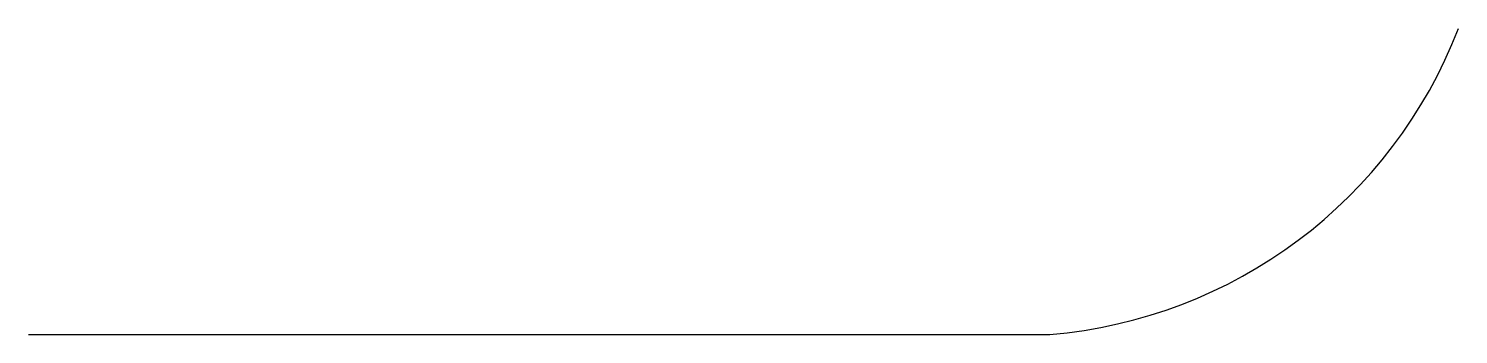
# Model space of a CAD drawing. Header units: millimetres. Extents: x 2583.1 to 2653.1, y 1569.9 to 1584.9.
import ezdxf

# ---------------------------------------------------------------- set-up
doc = ezdxf.new("R2010")
doc.units = ezdxf.units.MM

msp = doc.modelspace()

# ---------------------------------------------------------------- linework, layer by layer
msp.add_line((2583.101, 1569.94), (2633.101, 1569.94))
msp.add_arc((2631.152, 1593.373), 23.513, 274.75508, 338.98471)

doc.saveas('drawing.dxf')
